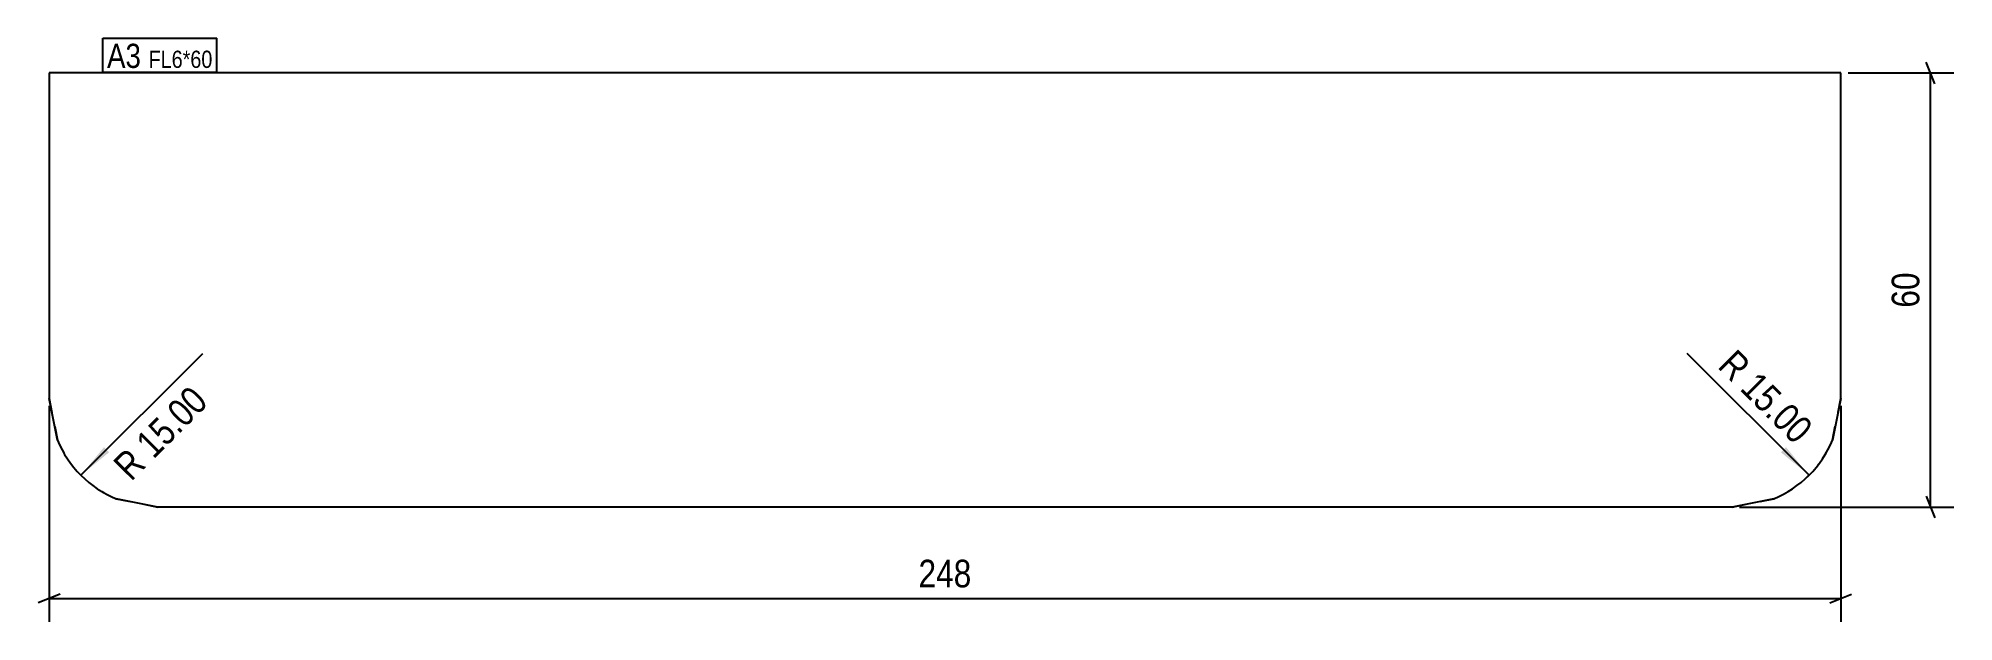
# Model space of a CAD drawing. Header units: millimetres. Extents: x 3 to 268, y 3 to 84.
import ezdxf

# ---------------------------------------------------------------- set-up
doc = ezdxf.new("R2010")
doc.units = ezdxf.units.MM
doc.linetypes.add('DXK_LINE_DOT2', pattern=[3.9198, 1.9599, -1.9599])
for name, color, linetype in [('MÅLSÆTNING', 7, 'Continuous'), ('STÅL', 7, 'Continuous'), ('TEKST', 7, 'Continuous')]:
    doc.layers.add(name, color=color, linetype=linetype)
doc.styles.add('Arial Narrow', font='ARIALN.TTF', dxfattribs={"height": 0.2})

msp = doc.modelspace()

# ---------------------------------------------------------------- hatches: boundary and pattern name
at = {"layer": 'MÅLSÆTNING', "linetype": 'Continuous'}
for points in [[(12.78, 26.42), (8.89, 23.24), (12.08, 27.13)], [(244.52, 27.13), (247.71, 23.24), (243.82, 26.42)]]:
    msp.add_hatch(color=7, dxfattribs=at).paths.add_polyline_path(points)

# ---------------------------------------------------------------- linework, layer by layer
at = {"layer": 'MÅLSÆTNING', "color": 7, "linetype": 'Continuous'}
for p, q in [((265.1, 77.35), (263.9, 80.35)), ((253.1, 78.85), (267.7, 78.85)), ((264.5, 18.85), (264.5, 78.85)), ((8.89, 23.24), (25.74, 40.09)), ((247.71, 23.24), (230.86, 40.09)), ((4.5, 32.85), (4.5, 3)), ((252.1, 32.85), (252.1, 3)), ((238.1, 18.85), (267.7, 18.85)), ((263.9, 20.35), (265.1, 17.35)), ((6, 6.8), (3, 5.6)), ((4.5, 6.2), (252.1, 6.2)), ((250.6, 5.6), (253.6, 6.8))]:
    msp.add_line(p, q, dxfattribs=at)
for centre, start, end in [((19.5, 33.85), 202.5, 247.5), ((237.1, 33.85), 292.5, 337.5)]:
    msp.add_arc(centre, 15, start, end, dxfattribs=at)
at = {"layer": 'STÅL', "color": 2, "linetype": 'Continuous'}
for p, q in [((252.1, 78.85), (4.5, 78.85)), ((4.5, 78.85), (4.5, 33.85)), ((252.1, 33.85), (252.1, 78.85)), ((5.64, 28.11), (4.5, 33.85)), ((252.1, 33.85), (250.96, 28.11)), ((19.5, 18.85), (13.76, 19.99)), ((237.1, 18.85), (19.5, 18.85)), ((242.84, 19.99), (237.1, 18.85))]:
    msp.add_line(p, q, dxfattribs=at)
at = {"layer": 'STÅL', "color": 7, "linetype": 'DXK_LINE_DOT2'}
for p, q in [((4.5, 33.85), (5.64, 28.11)), ((250.96, 28.11), (252.1, 33.85)), ((13.76, 19.99), (19.5, 18.85)), ((237.1, 18.85), (242.84, 19.99))]:
    msp.add_line(p, q, dxfattribs=at)
at = {"layer": 'STÅL', "color": 2, "linetype": 'Continuous'}
for centre, start, end in [((19.5, 33.85), 202.5, 247.5), ((237.1, 33.85), 292.5, 337.5)]:
    msp.add_arc(centre, 15, start, end, dxfattribs=at)
at = {"layer": 'STÅL', "color": 7, "linetype": 'DXK_LINE_DOT2'}
for centre, start, end in [((19.5, 33.85), 202.5, 247.5), ((237.1, 33.85), 292.5, 337.5)]:
    msp.add_arc(centre, 15, start, end, dxfattribs=at)

# ---------------------------------------------------------------- next in the draw order: wipeouts: each hides what was drawn before it
at = {"color": 0}
for points, layer in [([(263.75, 52.08), (258.15, 52.08), (258.15, 45.61), (263.75, 45.61)], 'MÅLSÆTNING'), ([(245.81, 26.2), (249.77, 30.16), (237.78, 42.15), (233.82, 38.19)], 'MÅLSÆTNING'), ([(27.8, 33.17), (23.84, 37.13), (11.85, 25.14), (15.81, 21.18)], 'MÅLSÆTNING'), ([(132.76, 6.95), (132.76, 12.55), (123.84, 12.55), (123.84, 6.95)], 'MÅLSÆTNING'), ([(17.19, 79.55), (17.19, 83.05), (12.5, 83.05), (12.5, 79.55)], 'TEKST')]:
    msp.add_wipeout(points, dxfattribs=at).dxf.layer = layer

# ---------------------------------------------------------------- next in the draw order: texts
at = {"layer": 'MÅLSÆTNING', "color": 3, "style": 'Arial Narrow'}
for s, rotation, p in [('60', 90.0002, (262.95, 46.41)), ('R 15.00', -45.0001, (234.95, 38.19)), ('R 15.00', 45.0001, (15.81, 22.31))]:
    msp.add_text(s, height=3.818, rotation=rotation, dxfattribs=at).set_placement(p)
msp.add_text('248', height=3.818, dxfattribs=at).set_placement((124.64, 7.75))

# ---------------------------------------------------------------- next in the draw order: wipeouts: each hides what was drawn before it
at = {"color": 0}
msp.add_wipeout([(17.19, 79.55), (17.19, 83.05), (12.5, 83.05), (12.5, 79.55)], dxfattribs=at).dxf.layer = 'TEKST'

# ---------------------------------------------------------------- next in the draw order: linework, layer by layer
at = {"layer": 'TEKST', "color": 7, "linetype": 'Continuous'}
for p, q in [((11.9, 83.65), (27.67, 83.65)), ((11.9, 78.95), (11.9, 83.65))]:
    msp.add_line(p, q, dxfattribs=at)

# ---------------------------------------------------------------- next in the draw order: wipeouts: each hides what was drawn before it
at = {"color": 0}
msp.add_wipeout([(27.07, 79.55), (27.07, 82.05), (18.24, 82.05), (18.24, 79.55)], dxfattribs=at).dxf.layer = 'TEKST'

# ---------------------------------------------------------------- next in the draw order: wipeouts: each hides what was drawn before it
msp.add_wipeout([(27.07, 79.55), (27.07, 82.05), (18.24, 82.05), (18.24, 79.55)], dxfattribs=at).dxf.layer = 'TEKST'

# ---------------------------------------------------------------- next in the draw order: linework, layer by layer
at = {"layer": 'TEKST', "color": 7, "linetype": 'Continuous'}
for p, q in [((27.67, 78.95), (27.67, 83.65)), ((11.9, 78.95), (27.67, 78.95))]:
    msp.add_line(p, q, dxfattribs=at)

# ---------------------------------------------------------------- next in the draw order: texts
at = {"layer": 'TEKST', "color": 3, "style": 'Arial Narrow'}
for s, height, p in [('A3', 3.34, (12.5, 79.55)), ('FL6*60', 2.386, (18.24, 79.55))]:
    msp.add_text(s, height=height, dxfattribs=at).set_placement(p)

doc.saveas('drawing.dxf')
